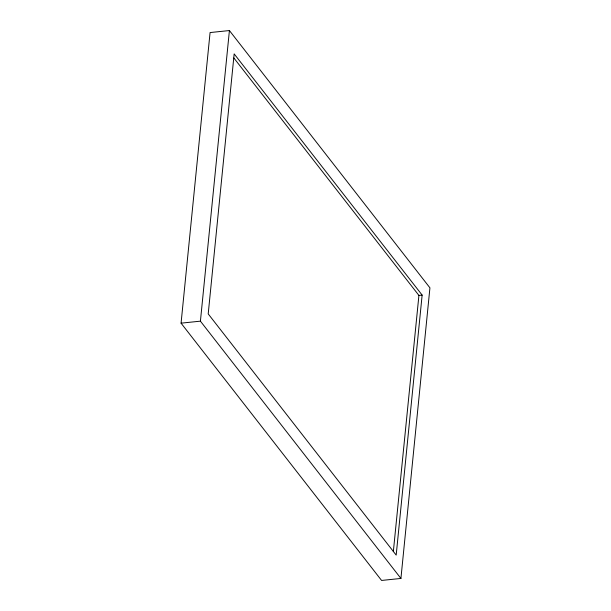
<?xml version="1.0" encoding="UTF-8"?>
<svg xmlns="http://www.w3.org/2000/svg" width="611" height="611" viewBox="0 0 611 611"><rect width="100%" height="100%" fill="white"/><g stroke="black" fill="none" stroke-linecap="round" stroke-linejoin="round"><path stroke-width="0.92" d="M181.07 323.166L210.077 32.559L229.415 30.55L429.93 287.834L400.923 578.441L381.585 580.45L181.07 323.166L200.416 321.157L400.923 578.441M200.416 321.157L229.415 30.55M393.339 551.641L418.917 295.426L233.86 57.976M422.14 295.09L396.188 555.101L208.206 313.901L234.158 53.883L422.14 295.09L418.917 295.426"/></g></svg>
